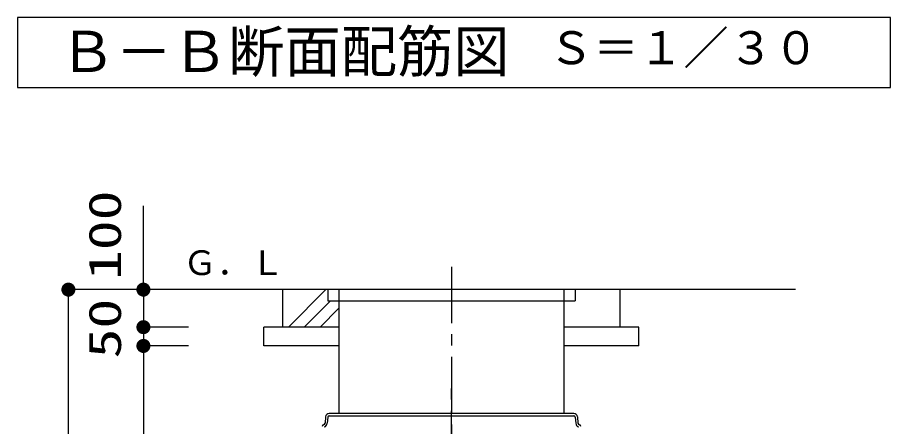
# Model space of a CAD drawing. Units: millimetres, scale not verified. Extents: x -9804 to 7514, y -6320 to 5758.
# Drawn here: x -1638 to 690, y -1414 to -324 of the extents above; entities that cross this region are included whole.
import ezdxf
from ezdxf.enums import TextEntityAlignment as Align

# ---------------------------------------------------------------- set-up
doc = ezdxf.new("R2010")
doc.units = ezdxf.units.MM
doc.header["$LTSCALE"] = 30
doc.linetypes.add('CHAIN1', pattern=[8, 5, -1, 1, -1])
for name, color, linetype, lineweight in [('0-1_KIKI', 3, 'Continuous', 25), ('0-2_SEISAKU', 2, 'Continuous', 25), ('0-6_SUNPO', 7, 'Continuous', 25), ('1-5_15', 3, 'Continuous', 25)]:
    doc.layers.add(name, color=color, linetype=linetype, lineweight=lineweight)
doc.styles.add('MS Gothic', font='')
doc.styles.add('ＭＳ ゴシック', font='')
doc.styles.get('MS Gothic').set_extended_font_data('MS Gothic')
doc.styles.get('ＭＳ ゴシック').set_extended_font_data('MS Gothic')

msp = doc.modelspace()

# ---------------------------------------------------------------- linework, layer by layer
at = {"layer": '0-1_KIKI', "linetype": 'CHAIN1'}
msp.add_line((-480.92, -988.21), (-480.92, -2966.28), dxfattribs=at)
at = {"layer": '0-1_KIKI'}
msp.add_lwpolyline([(689.86, -510.49), (689.86, -324.18), (-1638.3, -324.18), (-1638.3, -510.49)], close=True, dxfattribs=at)
at = {"layer": '0-2_SEISAKU'}
for p, q in [((436.22, -1049.23), (-1417.21, -1049.23)), ((-930.92, -1149.23), (-930.92, -1049.23)), ((-915.95, -1149.23), (-815.95, -1049.23)), ((-810.92, -1049.23), (-810.92, -1079.23)), ((-780.92, -1049.23), (-780.92, -1379.23)), ((-180.92, -1049.23), (-180.92, -1379.23)), ((-150.92, -1049.23), (-150.92, -1079.23)), ((-30.92, -1149.23), (-30.92, -1049.23)), ((-873.52, -1149.23), (-803.52, -1079.23)), ((-810.92, -1079.23), (-150.92, -1079.23)), ((-831.1, -1149.23), (-780.92, -1099.05)), ((-980.92, -1199.23), (-980.92, -1149.23)), ((-780.92, -1149.23), (-980.92, -1149.23)), ((-780.92, -1199.23), (-980.92, -1199.23)), ((19.08, -1199.23), (-180.92, -1199.23))]:
    msp.add_line(p, q, dxfattribs=at)
msp.add_lwpolyline([(19.08, -1199.23), (19.08, -1149.23), (-180.92, -1149.23)], dxfattribs=at)
at = {"layer": '0-6_SUNPO', "color": 4}
for p, q in [((-1302.45, -1039.85), (-1302.45, -825.57)), ((-1382.45, -1049.23), (-1502.45, -1049.23)), ((-1502.45, -3149.23), (-1502.45, -1049.23)), ((-1182.45, -1049.23), (-1302.45, -1049.23)), ((-1302.45, -1049.23), (-1302.45, -1149.23)), ((-1182.45, -1149.23), (-1302.45, -1149.23)), ((-1182.45, -1149.23), (-1302.45, -1149.23)), ((-1302.45, -1149.23), (-1302.45, -1199.23)), ((-1182.45, -1199.23), (-1302.45, -1199.23)), ((-1182.45, -1199.23), (-1302.45, -1199.23)), ((-1302.45, -1199.23), (-1302.45, -2899.23))]:
    msp.add_line(p, q, dxfattribs=at)
at = {"layer": '0-6_SUNPO'}
for points in [[(-1520.84, -1045.57), (-1502.45, -1049.23), (-1521.2, -1049.23)], [(-1519.77, -1042.05), (-1502.45, -1049.23), (-1520.84, -1045.57)], [(-1518.04, -1038.81), (-1502.45, -1049.23), (-1519.77, -1042.05)], [(-1515.71, -1035.97), (-1502.45, -1049.23), (-1518.04, -1038.81)], [(-1512.87, -1033.64), (-1502.45, -1049.23), (-1515.71, -1035.97)], [(-1509.62, -1031.9), (-1502.45, -1049.23), (-1512.87, -1033.64)], [(-1506.11, -1030.84), (-1502.45, -1049.23), (-1509.62, -1031.9)], [(-1502.45, -1030.48), (-1502.45, -1049.23), (-1506.11, -1030.84)], [(-1498.79, -1030.84), (-1502.45, -1049.23), (-1502.45, -1030.48)], [(-1495.27, -1031.9), (-1502.45, -1049.23), (-1498.79, -1030.84)], [(-1492.03, -1033.64), (-1502.45, -1049.23), (-1495.27, -1031.9)], [(-1489.19, -1035.97), (-1502.45, -1049.23), (-1492.03, -1033.64)], [(-1486.86, -1038.81), (-1502.45, -1049.23), (-1489.19, -1035.97)], [(-1485.13, -1042.05), (-1502.45, -1049.23), (-1486.86, -1038.81)], [(-1484.06, -1045.57), (-1502.45, -1049.23), (-1485.13, -1042.05)], [(-1483.7, -1049.23), (-1502.45, -1049.23), (-1484.06, -1045.57)], [(-1320.84, -1045.57), (-1302.45, -1049.23), (-1321.2, -1049.23)], [(-1319.77, -1042.05), (-1302.45, -1049.23), (-1320.84, -1045.57)], [(-1318.04, -1038.81), (-1302.45, -1049.23), (-1319.77, -1042.05)], [(-1315.71, -1035.97), (-1302.45, -1049.23), (-1318.04, -1038.81)], [(-1312.87, -1033.64), (-1302.45, -1049.23), (-1315.71, -1035.97)], [(-1309.62, -1031.9), (-1302.45, -1049.23), (-1312.87, -1033.64)], [(-1306.11, -1030.84), (-1302.45, -1049.23), (-1309.62, -1031.9)], [(-1302.45, -1030.48), (-1302.45, -1049.23), (-1306.11, -1030.84)], [(-1298.79, -1030.84), (-1302.45, -1049.23), (-1302.45, -1030.48)], [(-1295.27, -1031.9), (-1302.45, -1049.23), (-1298.79, -1030.84)], [(-1292.03, -1033.64), (-1302.45, -1049.23), (-1295.27, -1031.9)], [(-1289.19, -1035.97), (-1302.45, -1049.23), (-1292.03, -1033.64)], [(-1286.86, -1038.81), (-1302.45, -1049.23), (-1289.19, -1035.97)], [(-1285.13, -1042.05), (-1302.45, -1049.23), (-1286.86, -1038.81)], [(-1284.06, -1045.57), (-1302.45, -1049.23), (-1285.13, -1042.05)], [(-1283.7, -1049.23), (-1302.45, -1049.23), (-1284.06, -1045.57)], [(-1521.2, -1049.23), (-1502.45, -1049.23), (-1520.84, -1052.89)], [(-1520.84, -1052.89), (-1502.45, -1049.23), (-1519.77, -1056.4)], [(-1519.77, -1056.4), (-1502.45, -1049.23), (-1518.04, -1059.64)], [(-1518.04, -1059.64), (-1502.45, -1049.23), (-1515.71, -1062.49)], [(-1515.71, -1062.49), (-1502.45, -1049.23), (-1512.87, -1064.82)], [(-1512.87, -1064.82), (-1502.45, -1049.23), (-1509.62, -1066.55)], [(-1509.62, -1066.55), (-1502.45, -1049.23), (-1506.11, -1067.62)], [(-1506.11, -1067.62), (-1502.45, -1049.23), (-1502.45, -1067.98)], [(-1502.45, -1067.98), (-1502.45, -1049.23), (-1498.79, -1067.62)], [(-1498.79, -1067.62), (-1502.45, -1049.23), (-1495.27, -1066.55)], [(-1495.27, -1066.55), (-1502.45, -1049.23), (-1492.03, -1064.82)], [(-1492.03, -1064.82), (-1502.45, -1049.23), (-1489.19, -1062.49)], [(-1489.19, -1062.49), (-1502.45, -1049.23), (-1486.86, -1059.64)], [(-1486.86, -1059.64), (-1502.45, -1049.23), (-1485.13, -1056.4)], [(-1485.13, -1056.4), (-1502.45, -1049.23), (-1484.06, -1052.89)], [(-1484.06, -1052.89), (-1502.45, -1049.23), (-1483.7, -1049.23)], [(-1321.2, -1049.23), (-1302.45, -1049.23), (-1320.84, -1052.89)], [(-1320.84, -1052.89), (-1302.45, -1049.23), (-1319.77, -1056.4)], [(-1319.77, -1056.4), (-1302.45, -1049.23), (-1318.04, -1059.64)], [(-1318.04, -1059.64), (-1302.45, -1049.23), (-1315.71, -1062.49)], [(-1315.71, -1062.49), (-1302.45, -1049.23), (-1312.87, -1064.82)], [(-1312.87, -1064.82), (-1302.45, -1049.23), (-1309.62, -1066.55)], [(-1309.62, -1066.55), (-1302.45, -1049.23), (-1306.11, -1067.62)], [(-1306.11, -1067.62), (-1302.45, -1049.23), (-1302.45, -1067.98)], [(-1302.45, -1067.98), (-1302.45, -1049.23), (-1298.79, -1067.62)], [(-1298.79, -1067.62), (-1302.45, -1049.23), (-1295.27, -1066.55)], [(-1295.27, -1066.55), (-1302.45, -1049.23), (-1292.03, -1064.82)], [(-1292.03, -1064.82), (-1302.45, -1049.23), (-1289.19, -1062.49)], [(-1289.19, -1062.49), (-1302.45, -1049.23), (-1286.86, -1059.64)], [(-1286.86, -1059.64), (-1302.45, -1049.23), (-1285.13, -1056.4)], [(-1285.13, -1056.4), (-1302.45, -1049.23), (-1284.06, -1052.89)], [(-1284.06, -1052.89), (-1302.45, -1049.23), (-1283.7, -1049.23)], [(-1318.04, -1138.81), (-1302.45, -1149.23), (-1319.77, -1142.05)], [(-1318.04, -1138.81), (-1302.45, -1149.23), (-1319.77, -1142.05)], [(-1315.71, -1135.97), (-1302.45, -1149.23), (-1318.04, -1138.81)], [(-1315.71, -1135.97), (-1302.45, -1149.23), (-1318.04, -1138.81)], [(-1312.87, -1133.64), (-1302.45, -1149.23), (-1315.71, -1135.97)], [(-1312.87, -1133.64), (-1302.45, -1149.23), (-1315.71, -1135.97)], [(-1309.62, -1131.9), (-1302.45, -1149.23), (-1312.87, -1133.64)], [(-1309.62, -1131.9), (-1302.45, -1149.23), (-1312.87, -1133.64)], [(-1306.11, -1130.84), (-1302.45, -1149.23), (-1309.62, -1131.9)], [(-1306.11, -1130.84), (-1302.45, -1149.23), (-1309.62, -1131.9)], [(-1302.45, -1130.48), (-1302.45, -1149.23), (-1306.11, -1130.84)], [(-1302.45, -1130.48), (-1302.45, -1149.23), (-1306.11, -1130.84)], [(-1298.79, -1130.84), (-1302.45, -1149.23), (-1302.45, -1130.48)], [(-1298.79, -1130.84), (-1302.45, -1149.23), (-1302.45, -1130.48)], [(-1295.27, -1131.9), (-1302.45, -1149.23), (-1298.79, -1130.84)], [(-1295.27, -1131.9), (-1302.45, -1149.23), (-1298.79, -1130.84)], [(-1292.03, -1133.64), (-1302.45, -1149.23), (-1295.27, -1131.9)], [(-1292.03, -1133.64), (-1302.45, -1149.23), (-1295.27, -1131.9)], [(-1289.19, -1135.97), (-1302.45, -1149.23), (-1292.03, -1133.64)], [(-1289.19, -1135.97), (-1302.45, -1149.23), (-1292.03, -1133.64)], [(-1286.86, -1138.81), (-1302.45, -1149.23), (-1289.19, -1135.97)], [(-1286.86, -1138.81), (-1302.45, -1149.23), (-1289.19, -1135.97)], [(-1285.13, -1142.05), (-1302.45, -1149.23), (-1286.86, -1138.81)], [(-1285.13, -1142.05), (-1302.45, -1149.23), (-1286.86, -1138.81)], [(-1320.84, -1145.57), (-1302.45, -1149.23), (-1321.2, -1149.23)], [(-1320.84, -1145.57), (-1302.45, -1149.23), (-1321.2, -1149.23)], [(-1321.2, -1149.23), (-1302.45, -1149.23), (-1320.84, -1152.89)], [(-1321.2, -1149.23), (-1302.45, -1149.23), (-1320.84, -1152.89)], [(-1319.77, -1142.05), (-1302.45, -1149.23), (-1320.84, -1145.57)], [(-1319.77, -1142.05), (-1302.45, -1149.23), (-1320.84, -1145.57)], [(-1320.84, -1152.89), (-1302.45, -1149.23), (-1319.77, -1156.4)], [(-1320.84, -1152.89), (-1302.45, -1149.23), (-1319.77, -1156.4)], [(-1319.77, -1156.4), (-1302.45, -1149.23), (-1318.04, -1159.64)], [(-1319.77, -1156.4), (-1302.45, -1149.23), (-1318.04, -1159.64)], [(-1318.04, -1159.64), (-1302.45, -1149.23), (-1315.71, -1162.49)], [(-1318.04, -1159.64), (-1302.45, -1149.23), (-1315.71, -1162.49)], [(-1315.71, -1162.49), (-1302.45, -1149.23), (-1312.87, -1164.82)], [(-1315.71, -1162.49), (-1302.45, -1149.23), (-1312.87, -1164.82)], [(-1312.87, -1164.82), (-1302.45, -1149.23), (-1309.62, -1166.55)], [(-1312.87, -1164.82), (-1302.45, -1149.23), (-1309.62, -1166.55)], [(-1309.62, -1166.55), (-1302.45, -1149.23), (-1306.11, -1167.62)], [(-1309.62, -1166.55), (-1302.45, -1149.23), (-1306.11, -1167.62)], [(-1306.11, -1167.62), (-1302.45, -1149.23), (-1302.45, -1167.98)], [(-1306.11, -1167.62), (-1302.45, -1149.23), (-1302.45, -1167.98)], [(-1284.06, -1145.57), (-1302.45, -1149.23), (-1285.13, -1142.05)], [(-1284.06, -1145.57), (-1302.45, -1149.23), (-1285.13, -1142.05)], [(-1283.7, -1149.23), (-1302.45, -1149.23), (-1284.06, -1145.57)], [(-1283.7, -1149.23), (-1302.45, -1149.23), (-1284.06, -1145.57)], [(-1302.45, -1167.98), (-1302.45, -1149.23), (-1298.79, -1167.62)], [(-1298.79, -1167.62), (-1302.45, -1149.23), (-1295.27, -1166.55)], [(-1295.27, -1166.55), (-1302.45, -1149.23), (-1292.03, -1164.82)], [(-1292.03, -1164.82), (-1302.45, -1149.23), (-1289.19, -1162.49)], [(-1289.19, -1162.49), (-1302.45, -1149.23), (-1286.86, -1159.64)], [(-1286.86, -1159.64), (-1302.45, -1149.23), (-1285.13, -1156.4)], [(-1285.13, -1156.4), (-1302.45, -1149.23), (-1284.06, -1152.89)], [(-1284.06, -1152.89), (-1302.45, -1149.23), (-1283.7, -1149.23)], [(-1302.45, -1167.98), (-1302.45, -1149.23), (-1298.79, -1167.62)], [(-1298.79, -1167.62), (-1302.45, -1149.23), (-1295.27, -1166.55)], [(-1295.27, -1166.55), (-1302.45, -1149.23), (-1292.03, -1164.82)], [(-1292.03, -1164.82), (-1302.45, -1149.23), (-1289.19, -1162.49)], [(-1289.19, -1162.49), (-1302.45, -1149.23), (-1286.86, -1159.64)], [(-1286.86, -1159.64), (-1302.45, -1149.23), (-1285.13, -1156.4)], [(-1285.13, -1156.4), (-1302.45, -1149.23), (-1284.06, -1152.89)], [(-1284.06, -1152.89), (-1302.45, -1149.23), (-1283.7, -1149.23)], [(-1315.71, -1185.97), (-1302.45, -1199.23), (-1318.04, -1188.81)], [(-1315.71, -1185.97), (-1302.45, -1199.23), (-1318.04, -1188.81)], [(-1312.87, -1183.64), (-1302.45, -1199.23), (-1315.71, -1185.97)], [(-1312.87, -1183.64), (-1302.45, -1199.23), (-1315.71, -1185.97)], [(-1309.62, -1181.9), (-1302.45, -1199.23), (-1312.87, -1183.64)], [(-1309.62, -1181.9), (-1302.45, -1199.23), (-1312.87, -1183.64)], [(-1306.11, -1180.84), (-1302.45, -1199.23), (-1309.62, -1181.9)], [(-1306.11, -1180.84), (-1302.45, -1199.23), (-1309.62, -1181.9)], [(-1302.45, -1180.48), (-1302.45, -1199.23), (-1306.11, -1180.84)], [(-1302.45, -1180.48), (-1302.45, -1199.23), (-1306.11, -1180.84)], [(-1298.79, -1180.84), (-1302.45, -1199.23), (-1302.45, -1180.48)], [(-1298.79, -1180.84), (-1302.45, -1199.23), (-1302.45, -1180.48)], [(-1295.27, -1181.9), (-1302.45, -1199.23), (-1298.79, -1180.84)], [(-1295.27, -1181.9), (-1302.45, -1199.23), (-1298.79, -1180.84)], [(-1292.03, -1183.64), (-1302.45, -1199.23), (-1295.27, -1181.9)], [(-1292.03, -1183.64), (-1302.45, -1199.23), (-1295.27, -1181.9)], [(-1289.19, -1185.97), (-1302.45, -1199.23), (-1292.03, -1183.64)], [(-1289.19, -1185.97), (-1302.45, -1199.23), (-1292.03, -1183.64)], [(-1286.86, -1188.81), (-1302.45, -1199.23), (-1289.19, -1185.97)], [(-1286.86, -1188.81), (-1302.45, -1199.23), (-1289.19, -1185.97)], [(-1320.84, -1195.57), (-1302.45, -1199.23), (-1321.2, -1199.23)], [(-1320.84, -1195.57), (-1302.45, -1199.23), (-1321.2, -1199.23)], [(-1321.2, -1199.23), (-1302.45, -1199.23), (-1320.84, -1202.89)], [(-1321.2, -1199.23), (-1302.45, -1199.23), (-1320.84, -1202.89)], [(-1319.77, -1192.05), (-1302.45, -1199.23), (-1320.84, -1195.57)], [(-1319.77, -1192.05), (-1302.45, -1199.23), (-1320.84, -1195.57)], [(-1320.84, -1202.89), (-1302.45, -1199.23), (-1319.77, -1206.4)], [(-1320.84, -1202.89), (-1302.45, -1199.23), (-1319.77, -1206.4)], [(-1318.04, -1188.81), (-1302.45, -1199.23), (-1319.77, -1192.05)], [(-1318.04, -1188.81), (-1302.45, -1199.23), (-1319.77, -1192.05)], [(-1319.77, -1206.4), (-1302.45, -1199.23), (-1318.04, -1209.64)], [(-1319.77, -1206.4), (-1302.45, -1199.23), (-1318.04, -1209.64)], [(-1318.04, -1209.64), (-1302.45, -1199.23), (-1315.71, -1212.49)], [(-1318.04, -1209.64), (-1302.45, -1199.23), (-1315.71, -1212.49)], [(-1315.71, -1212.49), (-1302.45, -1199.23), (-1312.87, -1214.82)], [(-1315.71, -1212.49), (-1302.45, -1199.23), (-1312.87, -1214.82)], [(-1312.87, -1214.82), (-1302.45, -1199.23), (-1309.62, -1216.55)], [(-1312.87, -1214.82), (-1302.45, -1199.23), (-1309.62, -1216.55)], [(-1309.62, -1216.55), (-1302.45, -1199.23), (-1306.11, -1217.62)], [(-1309.62, -1216.55), (-1302.45, -1199.23), (-1306.11, -1217.62)], [(-1306.11, -1217.62), (-1302.45, -1199.23), (-1302.45, -1217.98)], [(-1306.11, -1217.62), (-1302.45, -1199.23), (-1302.45, -1217.98)], [(-1285.13, -1192.05), (-1302.45, -1199.23), (-1286.86, -1188.81)], [(-1285.13, -1192.05), (-1302.45, -1199.23), (-1286.86, -1188.81)], [(-1284.06, -1195.57), (-1302.45, -1199.23), (-1285.13, -1192.05)], [(-1284.06, -1195.57), (-1302.45, -1199.23), (-1285.13, -1192.05)], [(-1283.7, -1199.23), (-1302.45, -1199.23), (-1284.06, -1195.57)], [(-1283.7, -1199.23), (-1302.45, -1199.23), (-1284.06, -1195.57)], [(-1302.45, -1217.98), (-1302.45, -1199.23), (-1298.79, -1217.62)], [(-1298.79, -1217.62), (-1302.45, -1199.23), (-1295.27, -1216.55)], [(-1295.27, -1216.55), (-1302.45, -1199.23), (-1292.03, -1214.82)], [(-1292.03, -1214.82), (-1302.45, -1199.23), (-1289.19, -1212.49)], [(-1289.19, -1212.49), (-1302.45, -1199.23), (-1286.86, -1209.64)], [(-1286.86, -1209.64), (-1302.45, -1199.23), (-1285.13, -1206.4)], [(-1285.13, -1206.4), (-1302.45, -1199.23), (-1284.06, -1202.89)], [(-1284.06, -1202.89), (-1302.45, -1199.23), (-1283.7, -1199.23)], [(-1302.45, -1217.98), (-1302.45, -1199.23), (-1298.79, -1217.62)], [(-1298.79, -1217.62), (-1302.45, -1199.23), (-1295.27, -1216.55)], [(-1295.27, -1216.55), (-1302.45, -1199.23), (-1292.03, -1214.82)], [(-1292.03, -1214.82), (-1302.45, -1199.23), (-1289.19, -1212.49)], [(-1289.19, -1212.49), (-1302.45, -1199.23), (-1286.86, -1209.64)], [(-1286.86, -1209.64), (-1302.45, -1199.23), (-1285.13, -1206.4)], [(-1285.13, -1206.4), (-1302.45, -1199.23), (-1284.06, -1202.89)], [(-1284.06, -1202.89), (-1302.45, -1199.23), (-1283.7, -1199.23)]]:
    msp.add_solid(points, dxfattribs=at)
at = {"layer": '1-5_15', "linetype": 'CHAIN1'}
msp.add_line((-480.92, -2962.29), (-480.92, -1307.37), dxfattribs=at)
at = {"layer": '1-5_15'}
for p, q in [((-816.72, -1388.36), (-818.17, -1404.86)), ((-810.75, -1388.88), (-812.19, -1405.38)), ((-806.77, -1385.23), (-155.07, -1385.23)), ((-155.08, -1379.23), (-806.76, -1379.23)), ((-151.1, -1388.88), (-149.66, -1405.38)), ((-145.12, -1388.36), (-143.68, -1404.86))]:
    msp.add_line(p, q, dxfattribs=at)
for centre, radius, start, end in [((-806.76, -1389.23), 10, 90, 175), ((-806.76, -1389.23), 4, 90, 175), ((-155.08, -1389.23), 10, 5, 90), ((-155.08, -1389.23), 4, 5, 90), ((-821.18, -1414.23), 5, 101.35137, 177), ((-823.15, -1404.42), 5, 281.35137, 355), ((-823.15, -1404.42), 11, 285.43582, 355), ((-138.7, -1404.42), 11, 185, 254.56418), ((-138.7, -1404.42), 5, 185, 258.64863), ((-140.67, -1414.23), 5, 3, 78.64863)]:
    msp.add_arc(centre, radius, start, end, dxfattribs=at)

# ---------------------------------------------------------------- texts
at = {"layer": '0-1_KIKI', "color": 4, "style": 'MS Gothic'}
for s, height, p in [('Ｂ－Ｂ断面配筋図', 110, (-1526.3, -502.65)), ('Ｓ＝１／３０', 87.98, (-222.39, -475.11))]:
    msp.add_text(s, height=height, dxfattribs=at).set_placement(p, align=Align.BOTTOM_LEFT)
at = {"layer": '0-2_SEISAKU', "color": 4, "style": 'MS Gothic'}
msp.add_text('Ｇ．Ｌ', height=65.98, dxfattribs=at).set_placement((-1196.7, -1030.26), align=Align.BOTTOM_LEFT)
at = {"layer": '0-6_SUNPO', "color": 3, "style": 'ＭＳ ゴシック', "width": 1.35}
for s, p in [('100', (-1336.2, -1023.7)), ('50', (-1336.2, -1232.51))]:
    msp.add_text(s, height=86.59, rotation=90, dxfattribs=at).set_placement(p, align=Align.BOTTOM_LEFT)

doc.saveas('drawing.dxf')
